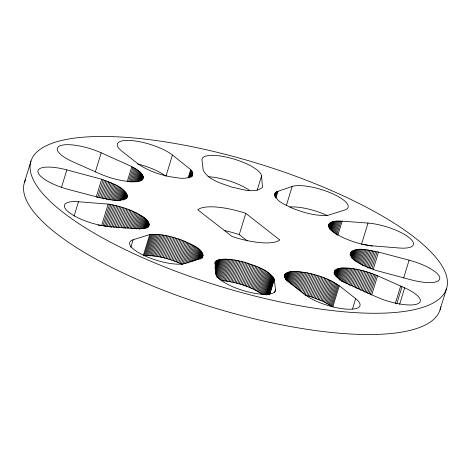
<?xml version="1.0" encoding="UTF-8"?>
<svg xmlns="http://www.w3.org/2000/svg" width="471" height="471" viewBox="0 0 471 471"><rect width="100%" height="100%" fill="white"/><g stroke="black" fill="none" stroke-linecap="round" stroke-linejoin="round"><path stroke-width="0.71" d="M143.261 177.549C142.419 171.933 136.131 169.301 131.827 166.604L101.194 152.798A31.051 9.184 17 0 0 60.806 145.51A31.051 9.184 17 0 0 72.917 161.812L100.017 173.87C109.343 177.867 119.251 180.676 129.378 181.541C133.829 181.47 141.3 182.772 143.261 177.549L142.619 179.792M202.536 257.231C204.202 247.976 190.125 244.514 183.984 240.981C173.116 236.884 161.465 233.534 149.743 234.529L133.134 239.757L130.826 247.304M127.288 196.195C123.997 185.892 110.608 183.089 101.665 179.239L66.835 169.896A31.051 9.184 17 0 0 37.916 171.732A31.051 9.184 17 0 0 68.595 189.501L99.169 197.561C106.858 198.627 121.942 204.114 127.288 196.195L126.658 198.256M149.083 224.861C148.442 218.485 140.917 215.736 136.119 212.815C127.311 208.535 117.844 205.615 108.171 204.114L78.469 201.741A31.051 9.184 17 0 0 68.766 212.215A31.051 9.184 17 0 0 109.802 226.681L135.654 228.588C140.011 228.512 146.811 229.618 149.083 224.861L148.353 227.081M192.651 174.753C187.128 180.793 177.102 177.455 169.984 176.755C158.751 174.317 147.482 170.614 138.068 163.861L121.701 151.038A31.051 9.184 17 0 1 131.403 140.564A31.051 9.184 17 0 1 172.433 155.03L190.661 169.601L192.704 172.898L192.233 176.13M350.506 253.027C352.155 263.254 367.904 266.833 376.029 270.425L410.865 279.768A31.051 9.184 17 0 0 439.784 277.931A31.051 9.184 17 0 0 409.099 260.163L378.525 252.103C371.119 251.184 354.051 244.961 350.088 254.399M284.702 274.899L284.814 277.266L286.698 280.051L304.92 294.622A31.051 9.184 17 0 0 345.955 309.088A31.051 9.184 17 0 0 355.658 298.614L339.291 285.791C329.47 278.785 317.69 274.987 305.962 272.632C299.303 272.22 287.116 268.264 284.166 276.707M328.84 224.449C328.558 230.625 336.129 233.51 340.498 236.33C349.629 240.964 359.526 244.055 369.635 245.638L399.331 248.011A31.051 9.184 17 0 0 409.04 237.537A31.051 9.184 17 0 0 368.004 223.066L342.152 221.164C337.63 221.205 329.883 220.075 328.422 225.827M24.463 182.383L30.962 161.106M61.377 187.741L66.835 169.896M74.065 216.154L78.469 201.741M95.319 172.015L101.194 152.798M96.214 197.078L101.665 179.239M97.656 197.555L103.108 179.716M99.087 198.05L104.538 180.21M100.706 197.879L105.951 180.723M102.101 198.409L107.347 181.253M103.467 198.95L108.713 181.794M105.021 198.827L110.055 182.354M106.334 199.398L111.368 182.925M107.818 199.292L112.646 183.507M109.06 199.887L113.888 184.102M98.045 225.097L101.665 225.385L108.171 204.114M110.473 199.798L115.089 184.703M101.665 225.385L103.037 225.603L109.543 204.326M111.845 199.716L116.249 185.309M103.037 225.603L104.432 225.845L110.932 204.573M112.958 200.334L117.367 185.921M104.432 225.845L105.845 226.115L112.351 204.838M114.235 200.263L118.433 186.534M105.845 226.115L107.276 226.41L113.782 205.138M115.46 200.193L119.446 187.158M116.637 200.128L120.411 187.776M115.224 205.462L108.719 226.734L107.276 226.41M117.544 200.746L121.318 188.394M110.173 227.087L116.678 205.809M118.604 200.675L122.172 189.012M119.605 200.605L122.96 189.625M111.633 227.458L118.139 206.186M120.547 200.528L123.69 190.237M113.305 227.169L119.599 206.581M121.63 199.757L124.362 190.837M127.211 181.7L131.827 166.604M122.442 199.669L124.962 191.432M128.548 181.629L132.957 167.217M122.978 200.252L125.498 192.015M114.771 227.593L121.065 207.005M123.867 199.451L125.969 192.592M124.479 199.327L126.369 193.151M129.843 181.559L134.041 167.829M116.437 227.346L122.519 207.446M125.021 199.192L126.699 193.699M125.492 199.039L126.958 194.235M130.879 182.177L135.071 168.447M126.098 198.185L127.146 194.753M126.216 198.685L127.264 195.253M126.681 197.796L127.311 195.736M126.77 198.008L127.188 196.637M117.885 227.811L123.973 207.911M132.068 182.106L136.054 169.071M133.205 182.041L136.979 169.69M119.54 227.605L125.41 208.394M134.282 181.971L137.85 170.308M121.171 227.422L126.834 208.894M135.307 181.9L138.662 170.92M136.266 181.83L139.416 171.532M122.578 227.94L128.242 209.412M137.167 181.747L140.099 172.139M137.997 181.659L140.723 172.733M123.961 228.476L129.631 209.948M138.768 181.559L141.282 173.322M139.675 180.764L141.777 173.899M125.533 228.341L130.991 210.496M140.099 181.329L142.201 174.47M140.876 180.511L142.554 175.024M141.365 180.364L142.837 175.559M127.076 228.217L132.322 211.061M141.789 180.199L143.049 176.083M142.142 180.022L143.19 176.59M142.425 179.822L143.261 177.078M128.589 228.105L133.623 211.632M130.061 228.005L134.889 212.221M131.291 228.6L136.119 212.815M132.692 228.517L137.308 213.416M134.047 228.435L138.45 214.028M135.354 228.364L139.551 214.641M136.402 228.983L140.599 215.259M137.614 228.918L141.6 215.877M138.768 228.847L142.542 216.495M139.657 229.471L143.431 217.113M140.906 228.712L144.267 217.732M141.889 228.641L145.039 218.344M142.807 228.559L145.745 218.95M143.667 228.47L146.393 219.551M144.456 228.376L146.97 220.145M145.18 228.276L147.488 220.722M145.833 228.158L147.929 221.293M146.422 228.029L148.306 221.853M146.94 227.887L148.618 222.394M147.594 227.046L148.854 222.924M147.759 227.558L149.019 223.437M148.271 226.675L149.113 223.931M148.506 226.469L149.136 224.408M165.933 176.307L172.433 155.03M143.237 255.8L149.743 234.529M150.673 234.423L144.167 255.694C157.491 255.076 170.667 259.109 182.701 264.543M145.15 255.623L151.656 234.346M146.187 255.576L152.692 234.305M147.27 255.565L153.776 234.287M148.406 255.576L154.906 234.305M149.584 255.623L156.084 234.352M150.797 255.7L157.302 234.428M152.056 255.806L158.556 234.534M153.346 255.941L159.852 234.67M154.671 256.112L161.176 234.835M156.025 256.306L162.524 235.029M157.402 256.53L163.902 235.253M158.804 256.783L165.303 235.506M160.222 257.06L166.728 235.788M161.659 257.366L168.159 236.095M163.107 257.702L169.607 236.424M188.141 177.838L190.661 169.601M188.865 177.732L191.173 170.184M164.562 258.055L171.067 236.783M189.525 177.614L191.62 170.755M190.107 177.49L191.997 171.309M190.837 176.66L192.303 171.856M166.022 258.438L172.527 237.166M191.073 177.19L192.539 172.386M191.656 176.325L192.704 172.898M191.962 176.136L192.798 173.393M192.192 175.924L192.822 173.864M167.488 258.844L173.993 237.572M168.948 259.274L175.453 237.996M170.402 259.721L176.908 238.45M171.85 260.192L178.356 238.921M173.287 260.681L179.792 239.409M174.706 261.187L181.211 239.916M176.107 261.711L182.607 240.44M177.485 262.253L183.984 240.981M178.833 262.806L185.339 241.535M180.157 263.371L186.657 242.1M181.447 263.954L187.953 242.677M182.907 263.854L189.207 243.266M184.338 263.766L190.419 243.866M185.721 263.683L191.597 244.473M187.27 262.924L192.721 245.079M188.565 262.853L193.805 245.697M190.013 262.1L194.841 246.315M191.414 261.346L195.824 246.934M192.551 261.281L196.748 247.552M193.634 261.211L197.62 248.17M194.864 260.451L198.432 248.788M195.824 260.381L199.18 249.4M196.931 259.609L199.869 250.001M197.767 259.521L200.493 250.601M198.532 259.421L201.052 251.19M199.239 259.315L201.547 251.767M200.081 258.508L201.965 252.332M200.434 259.062L202.324 252.886M201.135 258.226L202.607 253.427M201.559 258.067L202.818 253.946M201.912 257.884L202.96 254.452M202.189 257.69L203.03 254.941M202.189 258.155L203.03 255.412M214.794 263.289C215.983 258.944 221.841 259.427 225.421 259.191C232.321 259.321 239.133 260.734 245.75 262.612C255.806 266.351 268.894 269.335 274.263 279.521L275.506 289.671L274.67 292.42M215.1 262.918L215.524 261.546M215.064 263.943L215.901 261.199M215.094 264.99L216.354 260.875M214.982 266.757L216.872 260.581M214.935 268.547L217.455 260.31M215.377 268.988L218.102 260.069M215.459 270.837L218.815 259.857M215.394 273.398L219.586 259.674M215.806 274.617L220.422 259.515M216.277 275.865L221.317 259.391M216.807 277.142L222.265 259.297M217.602 277.76L223.266 259.233M218.444 278.414L224.32 259.197M219.333 279.097L225.421 259.191M220.269 279.809L226.569 259.221M227.758 259.274L221.252 280.551C235.836 281.888 250.484 286.274 262.665 294.558L269.165 273.28M222.483 280.639L228.988 259.362M223.749 280.751L230.254 259.48M225.056 280.899L231.555 259.627M247.322 240.916L239.268 234.605L245.774 213.334L245.332 213.186A44.362 13.117 17 0 0 198.091 209.542L197.785 209.795L232.168 236.542A44.362 13.117 17 0 0 279.415 240.186L279.721 239.927L245.774 213.334M226.386 281.075L232.892 259.804M227.746 281.281L234.252 260.01M229.136 281.517L235.641 260.239M257.166 190.372L261.57 175.96A31.051 9.184 17 0 0 230.89 158.197A31.051 9.184 17 0 0 201.971 160.034L203.219 170.184C208.588 180.375 221.67 183.36 231.732 187.093C241.317 188.912 253.975 194.07 262.506 187.393L261.57 175.96M230.543 281.776L237.048 260.504M231.968 282.064L238.473 260.793M233.41 282.376L239.91 261.105M234.858 282.718L241.364 261.446M236.318 283.083L242.824 261.811M237.778 283.477L244.284 262.2M239.244 283.889L245.75 262.612M240.705 284.325L247.21 263.048M242.159 284.778L248.664 263.507M243.601 285.255L250.107 263.984M245.032 285.75L251.538 264.478M246.445 286.268L252.951 264.99M274.369 195.565L275.217 193.104L276.783 191.732L292.179 186.439A31.051 9.184 17 0 1 332.567 193.734A31.051 9.184 17 0 1 344.678 210.037L328.069 215.265C315.858 216.266 303.724 212.692 292.473 208.259C286.315 204.826 275.241 201.859 274.999 193.51M274.587 195.165L275.217 193.104M274.664 195.465L275.506 192.721M274.811 195.795L275.865 192.368M274.823 196.837L276.289 192.033M275.317 196.537L276.783 191.732M247.834 286.792L254.34 265.52M275.458 197.632L277.342 191.45M275.876 198.067L277.972 191.202M249.206 287.339L255.712 266.068M250.548 287.899L257.054 266.621M251.861 288.47L258.361 267.192M253.139 289.053L259.645 267.775M254.381 289.641L260.881 268.37M255.582 290.242L262.088 268.97M256.742 290.848L263.248 269.577M257.855 291.461L264.361 270.189M258.92 292.079L265.426 270.807M286.303 205.656L292.179 186.439M259.939 292.697L266.445 271.426M260.905 293.321L267.404 272.044M261.811 293.939L268.317 272.662M263.666 294.481L269.96 273.892M264.602 294.404L270.69 274.505M265.479 294.322L271.355 275.105M266.086 294.917L271.955 275.7M266.827 294.817L272.491 276.289M267.504 294.705L272.962 276.86M268.117 294.581L273.363 277.425M268.658 294.44L273.692 277.972M269.129 294.287L273.951 278.502M269.53 294.122L274.146 279.02M269.854 293.933L274.263 279.521M284.266 276.542L284.896 274.487M284.319 276.842L285.161 274.098M284.449 277.166L285.497 273.733M284.637 277.513L285.897 273.392M284.902 277.884L286.368 273.08M285.232 278.284L286.91 272.791M285.42 279.397L287.516 272.532M285.879 279.851L288.187 272.303M286.403 280.333L288.917 272.097M286.986 280.846L289.712 271.926M287.628 281.387L290.566 271.779M288.329 281.958L291.478 271.661M289.088 282.559L292.444 271.579M289.895 283.189L293.462 271.526M290.754 283.854L294.534 271.496M291.661 284.543L295.653 271.502M292.615 285.267L296.812 271.543M293.61 286.021L298.013 271.608M294.646 286.804L299.262 271.702M295.711 287.616L300.539 271.832M296.818 288.458L301.852 271.985M297.949 289.329L303.194 272.173M299.109 290.23L304.566 272.385M300.298 291.16L305.962 272.632M301.499 292.114L307.375 272.897M302.718 293.097L308.805 273.198M303.954 294.11L310.248 273.521M305.196 295.146L311.702 273.869M305.685 295.27L306.656 295.517L313.162 274.246M328.617 225.415L329.035 224.043M328.458 226.398L329.3 223.654M328.581 226.716L329.629 223.289M328.776 227.063L330.036 222.948M306.656 295.517L308.122 295.918L314.628 274.64M329.041 227.44L330.507 222.636M329.158 228.523L331.048 222.347M329.553 228.947L331.655 222.088M308.122 295.918L309.582 296.336L316.088 275.064M330.012 229.406L332.32 221.853M330.536 229.889L333.056 221.653M331.125 230.401L333.851 221.476M338.461 285.173L331.955 306.45L323.412 301.552L311.043 296.777L317.548 275.506M331.767 230.943L334.704 221.335M332.467 231.514L335.617 221.217M312.491 297.242L318.997 275.971M333.227 232.115L336.582 221.135M313.933 297.725L320.439 276.453M334.033 232.745L337.601 221.076M334.893 233.404L338.667 221.052M315.358 298.225L321.864 276.954M335.799 234.099L339.785 221.058M316.765 298.744L323.271 277.472M336.753 234.823L340.951 221.093M318.149 299.279L324.654 278.008M337.748 235.571L342.152 221.164M319.509 299.833L326.014 278.555M320.839 300.392L327.345 279.12M322.14 300.969L328.646 279.692M323.412 301.552L329.912 280.28M324.637 302.147L331.142 280.875M334.122 272.603C336.047 266.498 344.537 268.199 349.458 268.217C359.149 269.235 368.628 271.944 377.559 275.782L404.666 287.84A31.051 9.184 17 0 1 416.776 304.148A31.051 9.184 17 0 1 376.388 296.854L345.755 283.047C341.528 280.274 333.933 277.313 334.54 271.231M334.127 272.886L334.757 270.831M334.204 273.192L335.046 270.448M334.139 274.21L335.399 270.089M334.569 273.881L335.829 269.759M325.826 302.753L332.332 281.475M334.645 274.946L336.323 269.453M335.205 274.67L336.883 269.176M326.974 303.359L333.474 282.088M335.411 275.788L337.513 268.929M335.894 276.253L338.202 268.705M328.069 303.972L334.575 282.7M336.435 276.748L338.955 268.511M337.042 277.266L339.768 268.346M329.123 304.59L335.623 283.318M337.707 277.819L340.645 268.211M330.118 305.214L336.624 283.936M338.425 278.402L341.575 268.105M339.202 279.015L342.558 268.034M331.066 305.832L337.572 284.555M339.815 280.339L343.595 267.987M340.904 280.327L344.678 267.975M332.785 307.068L339.291 285.791M341.616 281.711L345.808 267.987M350.259 253.975L350.677 252.603M350.289 254.269L350.919 252.209M350.177 255.27L351.225 251.838M350.347 255.606L351.607 251.49M350.589 255.971L352.055 251.167M342.788 281.758L346.986 268.034M350.895 256.359L352.573 250.872M351.272 256.777L353.156 250.601M343.801 282.523L348.204 268.111M351.501 257.908L353.809 250.36M352.002 258.385L354.522 250.148M345.055 282.629L349.458 268.217M352.567 258.885L355.293 249.966M353.191 259.415L356.129 249.807M346.138 283.454L350.754 268.358M353.874 259.974L357.018 249.683M347.463 283.619L352.078 268.523M354.61 260.569L357.966 249.589M355.405 261.187L358.967 249.524M348.605 284.502L353.427 268.717M361.504 244.343L368.004 223.066M356.247 261.841L360.021 249.489M349.77 285.408L354.804 268.941M357.348 261.835L361.122 249.483M351.172 285.661L356.206 269.194M358.284 262.547L362.27 249.512M359.267 263.295L363.459 249.565M352.591 285.944L357.63 269.471M360.286 264.066L364.695 249.654M353.815 286.933L359.061 269.777M361.557 264.184L365.961 249.771M355.264 287.269L360.509 270.113M362.44 265.703L367.262 249.918M356.512 288.311L361.969 270.466M363.771 265.88L368.599 250.095M357.972 288.694L363.429 270.849M365.131 266.08L369.959 250.295M352.508 308.905L355.658 298.614M359.438 289.1L364.895 271.255M366.308 266.998L371.342 250.531M360.692 290.213L366.356 271.685M367.51 267.946L372.749 250.79M368.934 268.235L374.18 251.078M362.146 290.66L367.81 272.132M370.371 268.552L375.617 251.396M363.594 291.131L369.258 272.603M371.825 268.894L377.071 251.738M364.819 292.308L370.695 273.092M373.073 269.948L378.525 252.103M366.238 292.815L372.114 273.598M367.639 293.339L373.509 274.122M369.017 293.88L374.887 274.664M370.365 294.434L376.241 275.217M371.69 294.999L377.559 275.782M395.375 303.336L400.621 286.18M403.647 278.008L409.099 260.163M396.741 303.883L401.987 286.727M399.626 304.313L404.666 287.84M440.038 309.894L446.537 288.617A217.349 64.274 17 0 0 151.744 139.946A217.349 64.274 17 0 0 117.968 246.027A217.349 64.274 17 0 0 446.537 288.617M202.954 255.859L202.306 257.072L200.463 258.344L185.633 263.354A31.051 9.184 17 0 1 145.245 256.059A31.051 9.184 17 0 1 133.134 239.757M215.212 261.917L215.906 273.745A31.051 9.184 17 0 0 246.586 291.514A31.051 9.184 17 0 0 275.506 289.671M309.582 296.336L311.043 296.777M239.268 234.605L238.832 234.458A44.362 13.117 17 0 0 224.267 230.507M207.976 176.696A31.051 9.184 17 0 1 249.553 190.449M362.764 244.455A31.051 9.184 17 0 1 372.402 246.056M289.895 206.975A31.051 9.184 17 0 1 327.333 215.594M137.732 164.008A31.051 9.184 17 0 1 165.133 175.695M440.744 306.809A217.349 64.274 17 0 1 212.745 307.38A217.349 64.274 17 0 1 25.669 179.451"/></g></svg>
